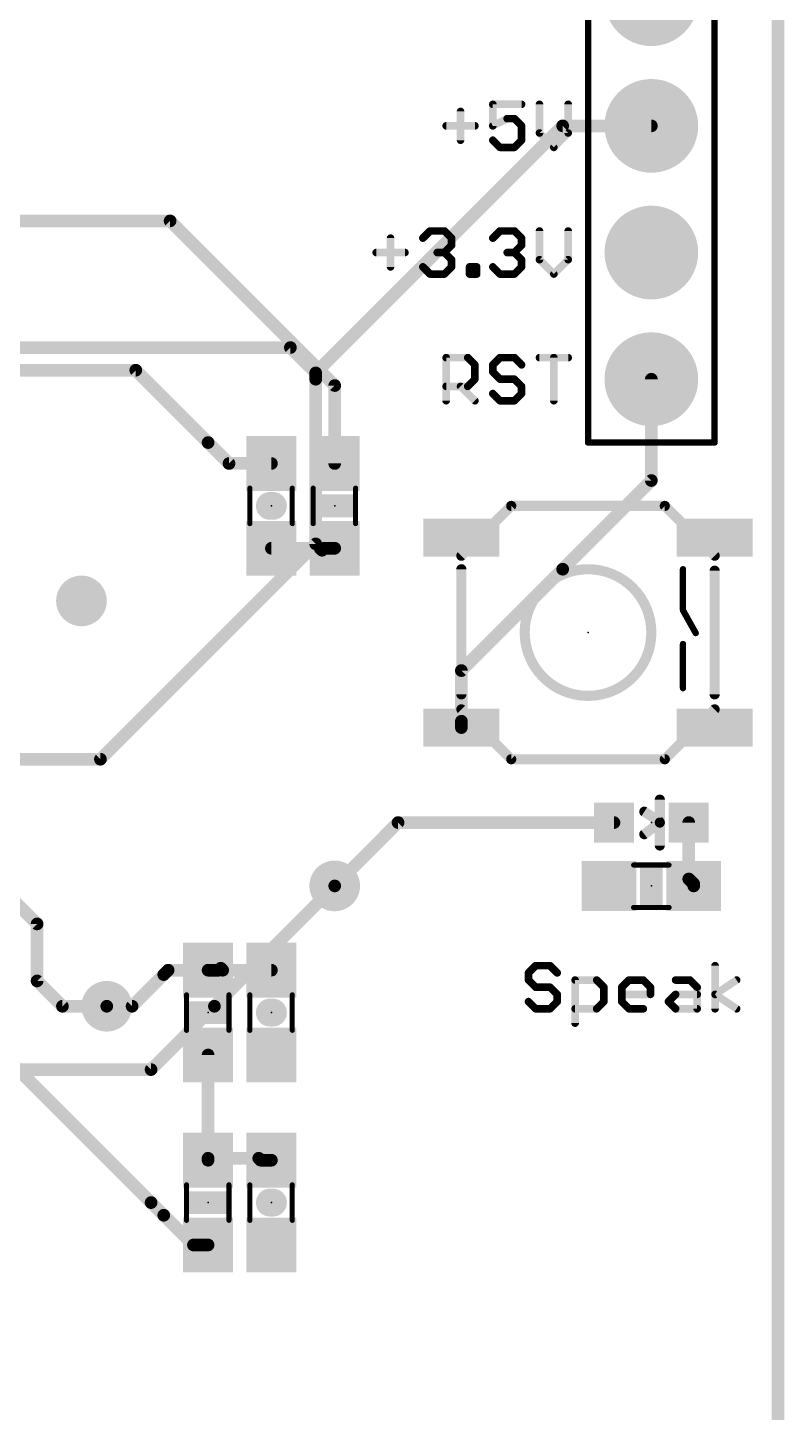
# Model space of a CAD drawing. Extents: x -0.1 to 53.5, y -15.6 to 62.5.
# Drawn here: x 38.29 to 53.47, y 3.41 to 31.18 of the extents above; entities that cross this region are included whole.
import ezdxf

# ---------------------------------------------------------------- set-up
doc = ezdxf.new("R2010")
doc.units = 0
for name, color, linetype in [('1', 12, 'CONTINUOUS'), ('16', 132, 'CONTINUOUS'), ('17', 110, 'CONTINUOUS'), ('18', 110, 'CONTINUOUS'), ('20', 53, 'CONTINUOUS'), ('21', 41, 'CONTINUOUS'), ('23', 53, 'CONTINUOUS'), ('51', 53, 'CONTINUOUS')]:
    doc.layers.add(name, color=color, linetype=linetype)

# ---------------------------------------------------------------- blocks, each defined once
blk = doc.blocks.new('RECT')
blk.add_solid([(-0.5, -0.5), (0.5, -0.5), (-0.5, 0.5), (0.5, 0.5)])
blk = doc.blocks.new('ROUNDP')
at = {"const_width": 0.5}
blk.add_lwpolyline([(0, -0.25, 1), (0, 0.25, 1), (0, -0.25)], format="xyb", dxfattribs=at)
blk = doc.blocks.new('ROUNDV')
at = {"const_width": 0.5}
blk.add_lwpolyline([(0, -0.25, 1), (0, 0.25, 1), (0, -0.25)], format="xyb", dxfattribs=at)

msp = doc.modelspace()

# ---------------------------------------------------------------- linework, layer by layer
at = {"layer": '1', "const_width": 0.254}
for points in [[(53.34, 57.15), (53.34, 2.54)], [(26.797, 27.305), (41.148, 27.305)], [(41.148, 27.305), (44.45, 24.003)], [(35.56, 24.31), (40.46, 24.31)], [(40.46, 24.31), (41.91, 22.86)], [(50.8, 22.098), (50.8, 24.13)], [(44.45, 24.003), (44.45, 22.44)], [(41.91, 22.86), (42.33, 22.44)], [(42.33, 22.44), (43.18, 22.44)], [(49.022, 20.32), (50.8, 22.098)], [(44.157, 20.74), (43.18, 20.74)], [(44.196, 20.701), (44.157, 20.74)], [(44.235, 20.74), (44.196, 20.701)], [(44.45, 20.74), (44.235, 20.74)], [(46.99, 18.288), (49.022, 20.32)], [(46.99, 17.272), (46.99, 18.288)], [(46.99, 17.145), (46.99, 17.272)], [(44.45, 13.97), (45.72, 15.24)], [(45.72, 15.24), (50.05, 15.24)], [(51.55, 14.109), (51.55, 15.24)], [(51.562, 14.097), (51.55, 14.109)], [(51.65, 14.009), (51.562, 14.097)], [(51.65, 13.97), (51.65, 14.009)], [(40.386, 11.557), (41.021, 12.192)], [(41.021, 12.192), (41.109, 12.28)], [(41.109, 12.28), (41.91, 12.28)], [(41.91, 12.28), (42.125, 12.28)], [(42.125, 12.28), (42.164, 12.319)], [(42.164, 12.319), (42.203, 12.28)], [(42.203, 12.28), (43.18, 12.28)], [(39.878, 11.557), (40.386, 11.557)], [(37.465, 10.922), (40.767, 7.62)], [(41.91, 8.509), (41.91, 10.58)], [(41.91, 8.47), (41.91, 8.509)], [(41.91, 8.509), (42.926, 8.509)], [(42.926, 8.509), (42.965, 8.47)], [(42.965, 8.47), (43.18, 8.47)], [(40.767, 7.62), (41.021, 7.366)], [(41.021, 7.366), (41.617, 6.77)], [(41.617, 6.77), (41.91, 6.77)]]:
    msp.add_lwpolyline(points, dxfattribs=at)
at = {"layer": '1', "const_width": 0.127}
for points in [[(41.1929, 27.3499, 1), (41.1031, 27.2601)], [(41.148, 27.2415, 1), (41.148, 27.3685)], [(40.5049, 24.3549, 1), (40.4151, 24.2651)], [(40.46, 24.2465, 1), (40.46, 24.3735)], [(50.8635, 24.13, 1), (50.7365, 24.13)], [(44.5135, 24.003, 1), (44.3865, 24.003)], [(44.4051, 23.9581, 1), (44.4949, 24.0479)], [(41.9549, 22.9049, 1), (41.8651, 22.8151)], [(41.8651, 22.8151, 1), (41.9549, 22.9049)], [(42.33, 22.5035, 1), (42.33, 22.3765)], [(42.2851, 22.3951, 1), (42.3749, 22.4849)], [(43.18, 22.3765, 1), (43.18, 22.5035)], [(44.3865, 22.44, 1), (44.5135, 22.44)], [(50.8449, 22.0531, 1), (50.7551, 22.1429)], [(50.7365, 22.098, 1), (50.8635, 22.098)], [(43.18, 20.8035, 1), (43.18, 20.6765)], [(44.2019, 20.7849, 1), (44.1121, 20.6951)], [(44.157, 20.6765, 1), (44.157, 20.8035)], [(44.235, 20.8035, 1), (44.235, 20.6765)], [(44.2799, 20.6951, 1), (44.1901, 20.7849)], [(44.45, 20.6765, 1), (44.45, 20.8035)], [(44.1511, 20.7459, 1), (44.2409, 20.6561)], [(44.1511, 20.6561, 1), (44.2409, 20.7459)], [(48.9771, 20.3649, 1), (49.0669, 20.2751)], [(49.0669, 20.2751, 1), (48.9771, 20.3649)], [(47.0535, 18.288, 1), (46.9265, 18.288)], [(46.9451, 18.3329, 1), (47.0349, 18.2431)], [(47.0535, 17.272, 1), (46.9265, 17.272)], [(46.9265, 17.272, 1), (47.0535, 17.272)], [(46.9265, 17.145, 1), (47.0535, 17.145)], [(45.72, 15.3035, 1), (45.72, 15.1765)], [(45.7649, 15.1951, 1), (45.6751, 15.2849)], [(50.05, 15.1765, 1), (50.05, 15.3035)], [(51.6135, 15.24, 1), (51.4865, 15.24)], [(51.5949, 14.1539, 1), (51.5051, 14.0641)], [(51.4865, 14.109, 1), (51.6135, 14.109)], [(51.6069, 14.1419, 1), (51.5171, 14.0521)], [(51.5171, 14.0521, 1), (51.6069, 14.1419)], [(44.4051, 14.0149, 1), (44.4949, 13.9251)], [(51.7135, 14.009, 1), (51.5865, 14.009)], [(51.5865, 13.97, 1), (51.7135, 13.97)], [(51.6051, 13.9641, 1), (51.6949, 14.0539)], [(40.9761, 12.2369, 1), (41.0659, 12.1471)], [(41.0659, 12.1471, 1), (40.9761, 12.2369)], [(41.109, 12.3435, 1), (41.109, 12.2165)], [(41.1539, 12.2351, 1), (41.0641, 12.3249)], [(41.91, 12.3435, 1), (41.91, 12.2165)], [(41.91, 12.2165, 1), (41.91, 12.3435)], [(42.0801, 12.3249, 1), (42.1699, 12.2351)], [(42.2089, 12.3639, 1), (42.1191, 12.2741)], [(42.2089, 12.2741, 1), (42.1191, 12.3639)], [(42.125, 12.2165, 1), (42.125, 12.3435)], [(42.203, 12.3435, 1), (42.203, 12.2165)], [(42.1581, 12.2351, 1), (42.2479, 12.3249)], [(43.18, 12.2165, 1), (43.18, 12.3435)], [(39.878, 11.6205, 1), (39.878, 11.4935)], [(40.3411, 11.6019, 1), (40.4309, 11.5121)], [(40.386, 11.4935, 1), (40.386, 11.6205)], [(41.9735, 10.58, 1), (41.8465, 10.58)], [(41.9735, 8.509, 1), (41.8465, 8.509)], [(41.91, 8.5725, 1), (41.91, 8.4455)], [(42.9709, 8.5539, 1), (42.8811, 8.4641)], [(42.926, 8.4455, 1), (42.926, 8.5725)], [(41.8465, 8.509, 1), (41.9735, 8.509)], [(41.8465, 8.47, 1), (41.9735, 8.47)], [(42.965, 8.5335, 1), (42.965, 8.4065)], [(42.9201, 8.4251, 1), (43.0099, 8.5149)], [(43.18, 8.4065, 1), (43.18, 8.5335)], [(40.8119, 7.6649, 1), (40.7221, 7.5751)], [(40.7221, 7.5751, 1), (40.8119, 7.6649)], [(41.0659, 7.4109, 1), (40.9761, 7.3211)], [(40.9761, 7.3211, 1), (41.0659, 7.4109)], [(41.617, 6.8335, 1), (41.617, 6.7065)], [(41.5721, 6.7251, 1), (41.6619, 6.8149)], [(41.91, 6.7065, 1), (41.91, 6.8335)]]:
    msp.add_lwpolyline(points, format="xyb", dxfattribs=at)
at = {"layer": '16', "const_width": 0.254}
for points in [[(53.34, 57.15), (53.34, 2.54)], [(44.069, 24.257), (49.022, 29.21)], [(49.022, 29.21), (50.8, 29.21)], [(43.561, 24.765), (23.622, 24.765)], [(44.069, 24.257), (43.561, 24.765)], [(44.069, 24.13), (44.069, 24.257)], [(44.069, 20.828), (44.069, 24.13)], [(39.751, 16.51), (44.069, 20.828)], [(34.29, 16.51), (39.751, 16.51)], [(37.465, 14.224), (38.481, 13.208)], [(42.037, 11.557), (44.45, 13.97)], [(38.481, 13.208), (38.481, 12.065)], [(38.481, 12.065), (38.989, 11.557)], [(38.989, 11.557), (39.878, 11.557)], [(40.767, 10.287), (42.037, 11.557)], [(28.448, 10.287), (40.767, 10.287)]]:
    msp.add_lwpolyline(points, dxfattribs=at)
at = {"layer": '16', "const_width": 0.127}
for points in [[(49.022, 29.2735, 1), (49.022, 29.1465)], [(49.0669, 29.1651, 1), (48.9771, 29.2549)], [(50.8, 29.1465, 1), (50.8, 29.2735)], [(43.6059, 24.8099, 1), (43.5161, 24.7201)], [(43.561, 24.7015, 1), (43.561, 24.8285)], [(44.1325, 24.257, 1), (44.0055, 24.257)], [(44.0241, 24.3019, 1), (44.1139, 24.2121)], [(44.1325, 24.13, 1), (44.0055, 24.13)], [(44.0055, 24.13, 1), (44.1325, 24.13)], [(44.0241, 24.2121, 1), (44.1139, 24.3019)], [(44.0055, 20.828, 1), (44.1325, 20.828)], [(44.1139, 20.7831, 1), (44.0241, 20.8729)], [(39.7061, 16.5549, 1), (39.7959, 16.4651)], [(39.751, 16.4465, 1), (39.751, 16.5735)], [(44.4949, 13.9251, 1), (44.4051, 14.0149)], [(38.5445, 13.208, 1), (38.4175, 13.208)], [(38.4361, 13.1631, 1), (38.5259, 13.2529)], [(38.5259, 12.1099, 1), (38.4361, 12.0201)], [(38.4175, 12.065, 1), (38.5445, 12.065)], [(38.989, 11.6205, 1), (38.989, 11.4935)], [(38.9441, 11.5121, 1), (39.0339, 11.6019)], [(39.878, 11.4935, 1), (39.878, 11.6205)], [(41.9921, 11.6019, 1), (42.0819, 11.5121)], [(42.0819, 11.5121, 1), (41.9921, 11.6019)], [(40.7221, 10.3319, 1), (40.8119, 10.2421)], [(40.767, 10.2235, 1), (40.767, 10.3505)]]:
    msp.add_lwpolyline(points, format="xyb", dxfattribs=at)
at = {"layer": '20', "const_width": 0.254}
msp.add_lwpolyline([(53.34, 57.15), (53.34, 2.54)], dxfattribs=at)
at = {"layer": '21'}
for points, const_width in [([(48.1971, 29.6425), (47.6209, 29.6425)], 0.1524), ([(47.6209, 29.6425), (47.6209, 29.2104)], 0.1524), ([(48.5564, 29.6425), (48.5564, 29.0663)], 0.1524), ([(49.1326, 29.0663), (49.1326, 29.6425)], 0.1524), ([(46.9735, 29.4985), (46.9735, 28.9223)], 0.1524), ([(47.6209, 29.2104), (47.909, 29.3544)], 0.1524), ([(47.909, 29.3544), (48.053, 29.3544)], 0.1524), ([(48.053, 29.3544), (48.1971, 29.2104)], 0.1524), ([(46.6853, 29.2104), (47.2616, 29.2104)], 0.1524), ([(48.1971, 29.2104), (48.1971, 28.9223)], 0.1524), ([(47.7649, 28.7782), (47.6209, 28.9223)], 0.1524), ([(48.1971, 28.9223), (48.053, 28.7782)], 0.1524), ([(48.5564, 29.0663), (48.8445, 28.7782)], 0.1524), ([(48.8445, 28.7782), (49.1326, 29.0663)], 0.1524), ([(48.053, 28.7782), (47.7649, 28.7782)], 0.1524), ([(45.5702, 26.9585), (45.5702, 26.3823)], 0.1524), ([(46.2176, 26.9585), (46.3616, 27.1025)], 0.1524), ([(46.3616, 27.1025), (46.6498, 27.1025)], 0.1524), ([(46.6498, 27.1025), (46.7938, 26.9585)], 0.1524), ([(46.7938, 26.9585), (46.7938, 26.8144)], 0.1524), ([(47.6209, 26.9585), (47.7649, 27.1025)], 0.1524), ([(47.7649, 27.1025), (48.053, 27.1025)], 0.1524), ([(48.053, 27.1025), (48.1971, 26.9585)], 0.1524), ([(48.1971, 26.9585), (48.1971, 26.8144)], 0.1524), ([(48.5564, 27.1025), (48.5564, 26.5263)], 0.1524), ([(49.1326, 26.5263), (49.1326, 27.1025)], 0.1524), ([(45.2821, 26.6704), (45.8583, 26.6704)], 0.1524), ([(46.6498, 26.6704), (46.5057, 26.6704)], 0.1524), ([(46.7938, 26.8144), (46.6498, 26.6704)], 0.1524), ([(46.6498, 26.6704), (46.7938, 26.5263)], 0.1524), ([(48.053, 26.6704), (47.909, 26.6704)], 0.1524), ([(48.1971, 26.8144), (48.053, 26.6704)], 0.1524), ([(48.053, 26.6704), (48.1971, 26.5263)], 0.1524), ([(46.3616, 26.2382), (46.2176, 26.3823)], 0.1524), ([(46.7938, 26.3823), (46.6498, 26.2382)], 0.1524), ([(46.7938, 26.5263), (46.7938, 26.3823)], 0.1524), ([(47.1531, 26.2382), (47.1531, 26.3823)], 0.1524), ([(47.1531, 26.3823), (47.2972, 26.3823)], 0.1524), ([(47.2972, 26.3823), (47.2972, 26.2382)], 0.1524), ([(47.7649, 26.2382), (47.6209, 26.3823)], 0.1524), ([(48.1971, 26.3823), (48.053, 26.2382)], 0.1524), ([(48.1971, 26.5263), (48.1971, 26.3823)], 0.1524), ([(48.5564, 26.5263), (48.8445, 26.2382)], 0.1524), ([(48.8445, 26.2382), (49.1326, 26.5263)], 0.1524), ([(46.6498, 26.2382), (46.3616, 26.2382)], 0.1524), ([(47.2972, 26.2382), (47.1531, 26.2382)], 0.1524), ([(48.053, 26.2382), (47.7649, 26.2382)], 0.1524), ([(46.6853, 23.6982), (46.6853, 24.5625)], 0.1524), ([(46.6853, 24.5625), (47.1175, 24.5625)], 0.1524), ([(47.1175, 24.5625), (47.2616, 24.4185)], 0.1524), ([(47.2616, 24.4185), (47.2616, 24.1304)], 0.1524), ([(47.7649, 24.5625), (47.6209, 24.4185)], 0.1524), ([(47.6209, 24.4185), (47.6209, 24.2744)], 0.1524), ([(48.053, 24.5625), (47.7649, 24.5625)], 0.1524), ([(48.1971, 24.4185), (48.053, 24.5625)], 0.1524), ([(48.5564, 24.5625), (49.1326, 24.5625)], 0.1524), ([(48.8445, 23.6982), (48.8445, 24.5625)], 0.1524), ([(47.2616, 24.1304), (47.1175, 23.9863)], 0.1524), ([(47.6209, 24.2744), (47.7649, 24.1304)], 0.1524), ([(47.7649, 24.1304), (48.053, 24.1304)], 0.1524), ([(48.053, 24.1304), (48.1971, 23.9863)], 0.1524), ([(47.1175, 23.9863), (46.6853, 23.9863)], 0.1524), ([(46.9735, 23.9863), (47.2616, 23.6982)], 0.1524), ([(47.7649, 23.6982), (47.6209, 23.8423)], 0.1524), ([(48.1971, 23.8423), (48.053, 23.6982)], 0.1524), ([(48.1971, 23.9863), (48.1971, 23.8423)], 0.1524), ([(48.053, 23.6982), (47.7649, 23.6982)], 0.1524), ([(43.1495, 21.59), (43.2105, 21.59)], 0.5588), ([(47.99, 21.59), (51.07, 21.59)], 0.2032), ([(46.99, 17.81), (46.99, 20.32)], 0.2032), ([(52.07, 20.29), (52.07, 17.81)], 0.2032), ([(51.07, 16.51), (47.99, 16.51)], 0.2032), ([(50.9546, 15.2654), (50.66, 15.4584)], 0.2032), ([(50.97, 15.7), (50.97, 15.24)], 0.2032), ([(50.97, 15.24), (50.66, 15.0062)], 0.2032), ([(50.97, 14.78), (50.97, 15.24)], 0.2032), ([(48.4803, 12.3705), (48.3362, 12.2265)], 0.1524), ([(48.3362, 12.2265), (48.3362, 12.0824)], 0.1524), ([(48.7684, 12.3705), (48.4803, 12.3705)], 0.1524), ([(48.9124, 12.2265), (48.7684, 12.3705)], 0.1524), ([(52.0783, 11.5062), (52.0783, 12.3705)], 0.1524), ([(48.3362, 12.0824), (48.4803, 11.9384)], 0.1524), ([(48.4803, 11.9384), (48.7684, 11.9384)], 0.1524), ([(48.7684, 11.9384), (48.9124, 11.7943)], 0.1524), ([(49.2717, 11.2181), (49.2717, 12.0824)], 0.1524), ([(49.2717, 12.0824), (49.7039, 12.0824)], 0.1524), ([(49.7039, 12.0824), (49.8479, 11.9384)], 0.1524), ([(49.8479, 11.9384), (49.8479, 11.6503)], 0.1524), ([(50.2072, 11.9384), (50.3513, 12.0824)], 0.1524), ([(50.2072, 11.6503), (50.2072, 11.9384)], 0.1524), ([(50.3513, 12.0824), (50.6394, 12.0824)], 0.1524), ([(50.6394, 12.0824), (50.7835, 11.9384)], 0.1524), ([(50.7835, 11.9384), (50.7835, 11.7943)], 0.1524), ([(51.2868, 12.0824), (51.5749, 12.0824)], 0.1524), ([(51.5749, 12.0824), (51.719, 11.9384)], 0.1524), ([(51.719, 11.9384), (51.719, 11.5062)], 0.1524), ([(52.0783, 11.7943), (52.5104, 12.0824)], 0.1524), ([(43.1495, 11.43), (43.2105, 11.43)], 0.5588), ([(48.4803, 11.5062), (48.3362, 11.6503)], 0.1524), ([(48.9124, 11.6503), (48.7684, 11.5062)], 0.1524), ([(48.9124, 11.7943), (48.9124, 11.6503)], 0.1524), ([(49.8479, 11.6503), (49.7039, 11.5062)], 0.1524), ([(50.7835, 11.7943), (50.2072, 11.7943)], 0.1524), ([(50.3513, 11.5062), (50.2072, 11.6503)], 0.1524), ([(51.1428, 11.6503), (51.2868, 11.7943)], 0.1524), ([(51.2868, 11.5062), (51.1428, 11.6503)], 0.1524), ([(51.2868, 11.7943), (51.719, 11.7943)], 0.1524), ([(52.5104, 11.5062), (52.0783, 11.7943)], 0.1524), ([(48.7684, 11.5062), (48.4803, 11.5062)], 0.1524), ([(49.7039, 11.5062), (49.2717, 11.5062)], 0.1524), ([(50.6394, 11.5062), (50.3513, 11.5062)], 0.1524), ([(51.719, 11.5062), (51.2868, 11.5062)], 0.1524), ([(43.1495, 7.62), (43.2105, 7.62)], 0.5588)]:
    msp.add_lwpolyline(points, dxfattribs=dict(at, const_width=const_width))
for points, const_width in [([(47.6209, 29.6806, 1), (47.6209, 29.6044)], 0.0762), ([(47.659, 29.6425, 1), (47.5828, 29.6425)], 0.0762), ([(48.1971, 29.6044, 1), (48.1971, 29.6806)], 0.0762), ([(48.5945, 29.6425, 1), (48.5183, 29.6425)], 0.0762), ([(49.1707, 29.6425, 1), (49.0945, 29.6425)], 0.0762), ([(47.0116, 29.4985, 1), (46.9354, 29.4985)], 0.0762), ([(47.909, 29.3925, 1), (47.909, 29.3163)], 0.0762), ([(47.926, 29.3203, 1), (47.8919, 29.3885)], 0.0762), ([(48.08, 29.3814, 1), (48.0261, 29.3275)], 0.0762), ([(48.053, 29.3163, 1), (48.053, 29.3925)], 0.0762), ([(46.6853, 29.2485, 1), (46.6853, 29.1723)], 0.0762), ([(47.2616, 29.1723, 1), (47.2616, 29.2485)], 0.0762), ([(47.6038, 29.2444, 1), (47.6379, 29.1763)], 0.0762), ([(47.5828, 29.2104, 1), (47.659, 29.2104)], 0.0762), ([(48.2352, 29.2104, 1), (48.159, 29.2104)], 0.0762), ([(48.1701, 29.1834, 1), (48.224, 29.2373)], 0.0762), ([(46.9354, 28.9223, 1), (47.0116, 28.9223)], 0.0762), ([(47.6478, 28.9492, 1), (47.5939, 28.8953)], 0.0762), ([(48.159, 28.9223, 1), (48.2352, 28.9223)], 0.0762), ([(48.224, 28.8953, 1), (48.1701, 28.9492)], 0.0762), ([(48.5833, 29.0933, 1), (48.5294, 29.0394)], 0.0762), ([(48.5183, 29.0663, 1), (48.5945, 29.0663)], 0.0762), ([(49.0945, 29.0663, 1), (49.1707, 29.0663)], 0.0762), ([(49.1595, 29.0394, 1), (49.1057, 29.0933)], 0.0762), ([(47.7649, 28.8163, 1), (47.7649, 28.7401)], 0.0762), ([(47.738, 28.7513, 1), (47.7919, 28.8051)], 0.0762), ([(48.0261, 28.8051, 1), (48.08, 28.7513)], 0.0762), ([(48.053, 28.7401, 1), (48.053, 28.8163)], 0.0762), ([(48.8176, 28.8051, 1), (48.8714, 28.7513)], 0.0762), ([(48.8176, 28.7513, 1), (48.8714, 28.8051)], 0.0762), ([(45.6083, 26.9585, 1), (45.5321, 26.9585)], 0.0762), ([(46.1906, 26.9854, 1), (46.2445, 26.9315)], 0.0762), ([(46.3616, 27.1406, 1), (46.3616, 27.0644)], 0.0762), ([(46.3886, 27.0756, 1), (46.3347, 27.1295)], 0.0762), ([(46.6767, 27.1295, 1), (46.6228, 27.0756)], 0.0762), ([(46.6498, 27.0644, 1), (46.6498, 27.1406)], 0.0762), ([(46.8319, 26.9585, 1), (46.7557, 26.9585)], 0.0762), ([(46.7669, 26.9315, 1), (46.8207, 26.9854)], 0.0762), ([(47.5939, 26.9854, 1), (47.6478, 26.9315)], 0.0762), ([(47.7649, 27.1406, 1), (47.7649, 27.0644)], 0.0762), ([(47.7919, 27.0756, 1), (47.738, 27.1295)], 0.0762), ([(48.08, 27.1295, 1), (48.0261, 27.0756)], 0.0762), ([(48.053, 27.0644, 1), (48.053, 27.1406)], 0.0762), ([(48.2352, 26.9585, 1), (48.159, 26.9585)], 0.0762), ([(48.1701, 26.9315, 1), (48.224, 26.9854)], 0.0762), ([(48.5945, 27.1025, 1), (48.5183, 27.1025)], 0.0762), ([(49.1707, 27.1025, 1), (49.0945, 27.1025)], 0.0762), ([(45.2821, 26.7085, 1), (45.2821, 26.6323)], 0.0762), ([(45.8583, 26.6323, 1), (45.8583, 26.7085)], 0.0762), ([(46.5057, 26.7085, 1), (46.5057, 26.6323)], 0.0762), ([(46.6767, 26.6973, 1), (46.6228, 26.6434)], 0.0762), ([(46.6228, 26.6973, 1), (46.6767, 26.6434)], 0.0762), ([(46.6498, 26.6323, 1), (46.6498, 26.7085)], 0.0762), ([(46.7557, 26.8144, 1), (46.8319, 26.8144)], 0.0762), ([(46.8207, 26.7875, 1), (46.7669, 26.8414)], 0.0762), ([(47.909, 26.7085, 1), (47.909, 26.6323)], 0.0762), ([(48.08, 26.6973, 1), (48.0261, 26.6434)], 0.0762), ([(48.0261, 26.6973, 1), (48.08, 26.6434)], 0.0762), ([(48.053, 26.6323, 1), (48.053, 26.7085)], 0.0762), ([(48.159, 26.8144, 1), (48.2352, 26.8144)], 0.0762), ([(48.224, 26.7875, 1), (48.1701, 26.8414)], 0.0762), ([(45.5321, 26.3823, 1), (45.6083, 26.3823)], 0.0762), ([(46.2445, 26.4092, 1), (46.1906, 26.3553)], 0.0762), ([(46.8319, 26.5263, 1), (46.7557, 26.5263)], 0.0762), ([(46.7557, 26.3823, 1), (46.8319, 26.3823)], 0.0762), ([(46.7669, 26.4994, 1), (46.8207, 26.5533)], 0.0762), ([(46.8207, 26.3553, 1), (46.7669, 26.4092)], 0.0762), ([(47.1912, 26.3823, 1), (47.115, 26.3823)], 0.0762), ([(47.1531, 26.4204, 1), (47.1531, 26.3442)], 0.0762), ([(47.3353, 26.3823, 1), (47.2591, 26.3823)], 0.0762), ([(47.2972, 26.3442, 1), (47.2972, 26.4204)], 0.0762), ([(47.6478, 26.4092, 1), (47.5939, 26.3553)], 0.0762), ([(48.2352, 26.5263, 1), (48.159, 26.5263)], 0.0762), ([(48.159, 26.3823, 1), (48.2352, 26.3823)], 0.0762), ([(48.1701, 26.4994, 1), (48.224, 26.5533)], 0.0762), ([(48.224, 26.3553, 1), (48.1701, 26.4092)], 0.0762), ([(48.5833, 26.5533, 1), (48.5294, 26.4994)], 0.0762), ([(48.5183, 26.5263, 1), (48.5945, 26.5263)], 0.0762), ([(49.0945, 26.5263, 1), (49.1707, 26.5263)], 0.0762), ([(49.1595, 26.4994, 1), (49.1057, 26.5533)], 0.0762), ([(46.3616, 26.2763, 1), (46.3616, 26.2001)], 0.0762), ([(46.3347, 26.2113, 1), (46.3886, 26.2651)], 0.0762), ([(46.6228, 26.2651, 1), (46.6767, 26.2113)], 0.0762), ([(46.6498, 26.2001, 1), (46.6498, 26.2763)], 0.0762), ([(47.1531, 26.2763, 1), (47.1531, 26.2001)], 0.0762), ([(47.115, 26.2382, 1), (47.1912, 26.2382)], 0.0762), ([(47.2591, 26.2382, 1), (47.3353, 26.2382)], 0.0762), ([(47.2972, 26.2001, 1), (47.2972, 26.2763)], 0.0762), ([(47.7649, 26.2763, 1), (47.7649, 26.2001)], 0.0762), ([(47.738, 26.2113, 1), (47.7919, 26.2651)], 0.0762), ([(48.0261, 26.2651, 1), (48.08, 26.2113)], 0.0762), ([(48.053, 26.2001, 1), (48.053, 26.2763)], 0.0762), ([(48.8175, 26.2651, 1), (48.8714, 26.2113)], 0.0762), ([(48.8175, 26.2113, 1), (48.8714, 26.2651)], 0.0762), ([(46.7234, 24.5625, 1), (46.6472, 24.5625)], 0.0762), ([(46.6853, 24.6006, 1), (46.6853, 24.5244)], 0.0762), ([(47.1445, 24.5895, 1), (47.0906, 24.5356)], 0.0762), ([(47.1175, 24.5244, 1), (47.1175, 24.6006)], 0.0762), ([(47.2997, 24.4185, 1), (47.2235, 24.4185)], 0.0762), ([(47.2346, 24.3915, 1), (47.2885, 24.4454)], 0.0762), ([(47.5939, 24.4454, 1), (47.6478, 24.3915)], 0.0762), ([(47.659, 24.4185, 1), (47.5828, 24.4185)], 0.0762), ([(47.7649, 24.6006, 1), (47.7649, 24.5244)], 0.0762), ([(47.7919, 24.5356, 1), (47.738, 24.5895)], 0.0762), ([(48.08, 24.5895, 1), (48.0261, 24.5356)], 0.0762), ([(48.053, 24.5244, 1), (48.053, 24.6006)], 0.0762), ([(48.1701, 24.3915, 1), (48.224, 24.4454)], 0.0762), ([(48.5564, 24.6006, 1), (48.5564, 24.5244)], 0.0762), ([(48.8826, 24.5625, 1), (48.8064, 24.5625)], 0.0762), ([(49.1326, 24.5244, 1), (49.1326, 24.6006)], 0.0762), ([(47.2235, 24.1304, 1), (47.2997, 24.1304)], 0.0762), ([(47.2885, 24.1034, 1), (47.2346, 24.1573)], 0.0762), ([(47.6478, 24.3014, 1), (47.5939, 24.2475)], 0.0762), ([(47.5828, 24.2744, 1), (47.659, 24.2744)], 0.0762), ([(47.7649, 24.1685, 1), (47.7649, 24.0923)], 0.0762), ([(47.738, 24.1034, 1), (47.7919, 24.1573)], 0.0762), ([(48.08, 24.1573, 1), (48.0261, 24.1034)], 0.0762), ([(48.053, 24.0923, 1), (48.053, 24.1685)], 0.0762), ([(46.6853, 24.0244, 1), (46.6853, 23.9482)], 0.0762), ([(47.0004, 24.0133, 1), (46.9465, 23.9594)], 0.0762), ([(47.0906, 24.0133, 1), (47.1445, 23.9594)], 0.0762), ([(47.1175, 23.9482, 1), (47.1175, 24.0244)], 0.0762), ([(47.6478, 23.8692, 1), (47.5939, 23.8153)], 0.0762), ([(48.2352, 23.9863, 1), (48.159, 23.9863)], 0.0762), ([(48.159, 23.8423, 1), (48.2352, 23.8423)], 0.0762), ([(48.1701, 23.9594, 1), (48.224, 24.0133)], 0.0762), ([(48.224, 23.8153, 1), (48.1701, 23.8692)], 0.0762), ([(46.6472, 23.6982, 1), (46.7234, 23.6982)], 0.0762), ([(47.2346, 23.6713, 1), (47.2885, 23.7251)], 0.0762), ([(47.7649, 23.7363, 1), (47.7649, 23.6601)], 0.0762), ([(47.738, 23.6713, 1), (47.7919, 23.7251)], 0.0762), ([(48.0261, 23.7251, 1), (48.08, 23.6713)], 0.0762), ([(48.053, 23.6601, 1), (48.053, 23.7363)], 0.0762), ([(48.8064, 23.6982, 1), (48.8826, 23.6982)], 0.0762), ([(43.1495, 21.7297, 1), (43.1495, 21.4503)], 0.2794), ([(43.2105, 21.4503, 1), (43.2105, 21.7297)], 0.2794), ([(47.99, 21.6408, 1), (47.99, 21.5392)], 0.1016), ([(51.07, 21.5392, 1), (51.07, 21.6408)], 0.1016), ([(47.0408, 20.32, 1), (46.9392, 20.32)], 0.1016), ([(49.53, 17.78, 1), (49.53, 20.32, 1), (49.53, 17.78)], 0.2032), ([(52.1208, 20.29, 1), (52.0192, 20.29)], 0.1016), ([(46.9392, 17.81, 1), (47.0408, 17.81)], 0.1016), ([(52.0192, 17.81, 1), (52.1208, 17.81)], 0.1016), ([(47.99, 16.5608, 1), (47.99, 16.4592)], 0.1016), ([(51.07, 16.4592, 1), (51.07, 16.5608)], 0.1016), ([(50.6878, 15.5009, 1), (50.6322, 15.4159)], 0.1016), ([(51.0208, 15.7, 1), (50.9192, 15.7)], 0.1016), ([(51.0208, 15.24, 1), (50.9192, 15.24)], 0.1016), ([(50.9192, 15.24, 1), (51.0208, 15.24)], 0.1016), ([(50.9268, 15.2229, 1), (50.9824, 15.3079)], 0.1016), ([(51.0006, 15.1994, 1), (50.9394, 15.2806)], 0.1016), ([(50.6294, 15.0468, 1), (50.6906, 14.9656)], 0.1016), ([(50.9192, 14.78, 1), (51.0208, 14.78)], 0.1016), ([(48.3743, 12.2265, 1), (48.2981, 12.2265)], 0.0762), ([(48.3093, 12.2534, 1), (48.3631, 12.1995)], 0.0762), ([(48.4803, 12.4086, 1), (48.4803, 12.3324)], 0.0762), ([(48.5072, 12.3436, 1), (48.4533, 12.3975)], 0.0762), ([(48.7953, 12.3975, 1), (48.7414, 12.3436)], 0.0762), ([(48.7684, 12.3324, 1), (48.7684, 12.4086)], 0.0762), ([(48.8855, 12.1995, 1), (48.9394, 12.2534)], 0.0762), ([(52.1164, 12.3705, 1), (52.0402, 12.3705)], 0.0762), ([(48.3631, 12.1094, 1), (48.3093, 12.0555)], 0.0762), ([(48.2981, 12.0824, 1), (48.3743, 12.0824)], 0.0762), ([(48.4803, 11.9765, 1), (48.4803, 11.9003)], 0.0762), ([(48.4533, 11.9114, 1), (48.5072, 11.9653)], 0.0762), ([(48.7953, 11.9653, 1), (48.7414, 11.9114)], 0.0762), ([(48.7684, 11.9003, 1), (48.7684, 11.9765)], 0.0762), ([(49.3098, 12.0824, 1), (49.2336, 12.0824)], 0.0762), ([(49.2717, 12.1205, 1), (49.2717, 12.0443)], 0.0762), ([(49.7308, 12.1094, 1), (49.6769, 12.0555)], 0.0762), ([(49.7039, 12.0443, 1), (49.7039, 12.1205)], 0.0762), ([(49.886, 11.9384, 1), (49.8098, 11.9384)], 0.0762), ([(49.821, 11.9114, 1), (49.8749, 11.9653)], 0.0762), ([(50.2453, 11.9384, 1), (50.1691, 11.9384)], 0.0762), ([(50.1803, 11.9653, 1), (50.2342, 11.9114)], 0.0762), ([(50.3513, 12.1205, 1), (50.3513, 12.0443)], 0.0762), ([(50.3782, 12.0555, 1), (50.3244, 12.1094)], 0.0762), ([(50.6663, 12.1094, 1), (50.6125, 12.0555)], 0.0762), ([(50.6394, 12.0443, 1), (50.6394, 12.1205)], 0.0762), ([(50.8216, 11.9384, 1), (50.7454, 11.9384)], 0.0762), ([(50.7565, 11.9114, 1), (50.8104, 11.9653)], 0.0762), ([(51.2868, 12.1205, 1), (51.2868, 12.0443)], 0.0762), ([(51.6019, 12.1094, 1), (51.548, 12.0555)], 0.0762), ([(51.5749, 12.0443, 1), (51.5749, 12.1205)], 0.0762), ([(51.7571, 11.9384, 1), (51.6809, 11.9384)], 0.0762), ([(51.692, 11.9114, 1), (51.7459, 11.9653)], 0.0762), ([(52.5316, 12.0507, 1), (52.4893, 12.1141)], 0.0762), ([(43.1495, 11.5697, 1), (43.1495, 11.2903)], 0.2794), ([(43.2105, 11.2903, 1), (43.2105, 11.5697)], 0.2794), ([(48.3631, 11.6772, 1), (48.3093, 11.6233)], 0.0762), ([(48.9505, 11.7943, 1), (48.8743, 11.7943)], 0.0762), ([(48.8743, 11.6503, 1), (48.9505, 11.6503)], 0.0762), ([(48.8855, 11.7674, 1), (48.9394, 11.8213)], 0.0762), ([(48.9394, 11.6233, 1), (48.8855, 11.6772)], 0.0762), ([(49.8098, 11.6503, 1), (49.886, 11.6503)], 0.0762), ([(49.8749, 11.6233, 1), (49.821, 11.6772)], 0.0762), ([(50.2072, 11.8324, 1), (50.2072, 11.7562)], 0.0762), ([(50.2342, 11.6772, 1), (50.1803, 11.6233)], 0.0762), ([(50.1691, 11.6503, 1), (50.2453, 11.6503)], 0.0762), ([(50.7454, 11.7943, 1), (50.8216, 11.7943)], 0.0762), ([(50.7835, 11.7562, 1), (50.7835, 11.8324)], 0.0762), ([(51.1697, 11.6772, 1), (51.1158, 11.6233)], 0.0762), ([(51.1158, 11.6772, 1), (51.1697, 11.6233)], 0.0762), ([(51.2868, 11.8324, 1), (51.2868, 11.7562)], 0.0762), ([(51.3138, 11.7674, 1), (51.2599, 11.8213)], 0.0762), ([(51.719, 11.7562, 1), (51.719, 11.8324)], 0.0762), ([(52.0994, 11.826, 1), (52.0571, 11.7626)], 0.0762), ([(52.0571, 11.826, 1), (52.0994, 11.7626)], 0.0762), ([(48.4803, 11.5443, 1), (48.4803, 11.4681)], 0.0762), ([(48.4533, 11.4793, 1), (48.5072, 11.5331)], 0.0762), ([(48.7414, 11.5331, 1), (48.7953, 11.4793)], 0.0762), ([(48.7684, 11.4681, 1), (48.7684, 11.5443)], 0.0762), ([(49.2717, 11.5443, 1), (49.2717, 11.4681)], 0.0762), ([(49.6769, 11.5331, 1), (49.7308, 11.4793)], 0.0762), ([(49.7039, 11.4681, 1), (49.7039, 11.5443)], 0.0762), ([(50.3513, 11.5443, 1), (50.3513, 11.4681)], 0.0762), ([(50.3244, 11.4793, 1), (50.3782, 11.5331)], 0.0762), ([(50.6394, 11.4681, 1), (50.6394, 11.5443)], 0.0762), ([(51.2868, 11.5443, 1), (51.2868, 11.4681)], 0.0762), ([(51.2599, 11.4793, 1), (51.3138, 11.5331)], 0.0762), ([(51.6809, 11.5062, 1), (51.7571, 11.5062)], 0.0762), ([(51.719, 11.4681, 1), (51.719, 11.5443)], 0.0762), ([(52.0402, 11.5062, 1), (52.1164, 11.5062)], 0.0762), ([(52.4893, 11.4745, 1), (52.5316, 11.5379)], 0.0762), ([(49.2336, 11.2181, 1), (49.3098, 11.2181)], 0.0762), ([(43.1495, 7.7597, 1), (43.1495, 7.4803)], 0.2794), ([(43.2105, 7.4803, 1), (43.2105, 7.7597)], 0.2794)]:
    msp.add_lwpolyline(points, format="xyb", dxfattribs=dict(at, const_width=const_width))
at = {"layer": '23'}
for p in [(43.18, 21.59), (44.45, 21.59), (49.53, 19.05), (50.8, 15.24), (50.8, 13.97), (41.91, 11.43), (43.18, 11.43), (41.91, 7.62), (43.18, 7.62)]:
    msp.add_point(p, dxfattribs=at)
at = {"layer": '51'}
for points, const_width in [([(53.34, 2.54), (53.34, 57.15)], 0.254), ([(49.53, 38.1), (49.53, 22.86)], 0.127), ([(52.07, 22.86), (52.07, 38.1)], 0.127), ([(49.53, 22.86), (52.07, 22.86)], 0.127), ([(42.748, 21.234), (42.748, 21.946)], 0.1016), ([(43.599, 21.234), (43.599, 21.946)], 0.1016), ([(44.018, 21.234), (44.018, 21.946)], 0.1016), ([(44.869, 21.234), (44.869, 21.946)], 0.1016), ([(46.99, 20.59), (47.99, 21.59)], 0.2032), ([(51.07, 21.59), (52.07, 20.59)], 0.2032), ([(51.435, 20.32), (51.435, 19.495)], 0.127), ([(51.435, 19.495), (51.69, 19.04)], 0.127), ([(51.435, 18.82), (51.435, 17.935)], 0.127), ([(47.99, 16.51), (46.99, 17.51)], 0.2032), ([(52.07, 17.51), (51.07, 16.51)], 0.2032), ([(51.156, 14.389), (50.444, 14.389)], 0.1016), ([(51.156, 13.538), (50.444, 13.538)], 0.1016), ([(41.478, 11.074), (41.478, 11.786)], 0.1016), ([(42.329, 11.074), (42.329, 11.786)], 0.1016), ([(42.748, 11.074), (42.748, 11.786)], 0.1016), ([(43.599, 11.074), (43.599, 11.786)], 0.1016), ([(41.478, 7.264), (41.478, 7.976)], 0.1016), ([(42.329, 7.264), (42.329, 7.976)], 0.1016), ([(42.748, 7.264), (42.748, 7.976)], 0.1016), ([(43.599, 7.264), (43.599, 7.976)], 0.1016)]:
    msp.add_lwpolyline(points, dxfattribs=dict(at, const_width=const_width))
for points, const_width in [([(49.4982, 22.86, 1), (49.5618, 22.86)], 0.0635), ([(49.53, 22.8917, 1), (49.53, 22.8283)], 0.0635), ([(52.0382, 22.86, 1), (52.1018, 22.86)], 0.0635), ([(52.07, 22.8283, 1), (52.07, 22.8917)], 0.0635), ([(42.7734, 21.946, 1), (42.7226, 21.946)], 0.0508), ([(43.6244, 21.946, 1), (43.5736, 21.946)], 0.0508), ([(44.0434, 21.946, 1), (43.9926, 21.946)], 0.0508), ([(44.8944, 21.946, 1), (44.8436, 21.946)], 0.0508), ([(48.0259, 21.5541, 1), (47.9541, 21.6259)], 0.1016), ([(51.1059, 21.6259, 1), (51.0341, 21.5541)], 0.1016), ([(42.7226, 21.234, 1), (42.7734, 21.234)], 0.0508), ([(43.5736, 21.234, 1), (43.6244, 21.234)], 0.0508), ([(43.9926, 21.234, 1), (44.0434, 21.234)], 0.0508), ([(44.8436, 21.234, 1), (44.8944, 21.234)], 0.0508), ([(46.9541, 20.6259, 1), (47.0259, 20.5541)], 0.1016), ([(52.0341, 20.5541, 1), (52.1059, 20.6259)], 0.1016), ([(51.4668, 20.32, 1), (51.4032, 20.32)], 0.0635), ([(51.4032, 19.495, 1), (51.4668, 19.495)], 0.0635), ([(51.4627, 19.5105, 1), (51.4073, 19.4795)], 0.0635), ([(51.4668, 18.82, 1), (51.4032, 18.82)], 0.0635), ([(51.6623, 19.0245, 1), (51.7177, 19.0555)], 0.0635), ([(51.4032, 17.935, 1), (51.4668, 17.935)], 0.0635), ([(47.0259, 17.5459, 1), (46.9541, 17.4741)], 0.1016), ([(52.1059, 17.4741, 1), (52.0341, 17.5459)], 0.1016), ([(47.9541, 16.4741, 1), (48.0259, 16.5459)], 0.1016), ([(51.0341, 16.5459, 1), (51.1059, 16.4741)], 0.1016), ([(50.444, 14.4144, 1), (50.444, 14.3636)], 0.0508), ([(51.156, 14.3636, 1), (51.156, 14.4144)], 0.0508), ([(50.444, 13.5634, 1), (50.444, 13.5126)], 0.0508), ([(51.156, 13.5126, 1), (51.156, 13.5634)], 0.0508), ([(41.5034, 11.786, 1), (41.4526, 11.786)], 0.0508), ([(42.3544, 11.786, 1), (42.3036, 11.786)], 0.0508), ([(42.7734, 11.786, 1), (42.7226, 11.786)], 0.0508), ([(43.6244, 11.786, 1), (43.5736, 11.786)], 0.0508), ([(41.4526, 11.074, 1), (41.5034, 11.074)], 0.0508), ([(42.3036, 11.074, 1), (42.3544, 11.074)], 0.0508), ([(42.7226, 11.074, 1), (42.7734, 11.074)], 0.0508), ([(43.5736, 11.074, 1), (43.6244, 11.074)], 0.0508), ([(41.5034, 7.976, 1), (41.4526, 7.976)], 0.0508), ([(42.3544, 7.976, 1), (42.3036, 7.976)], 0.0508), ([(42.7734, 7.976, 1), (42.7226, 7.976)], 0.0508), ([(43.6244, 7.976, 1), (43.5736, 7.976)], 0.0508), ([(41.4526, 7.264, 1), (41.5034, 7.264)], 0.0508), ([(42.3036, 7.264, 1), (42.3544, 7.264)], 0.0508), ([(42.7226, 7.264, 1), (42.7734, 7.264)], 0.0508), ([(43.5736, 7.264, 1), (43.6244, 7.264)], 0.0508)]:
    msp.add_lwpolyline(points, format="xyb", dxfattribs=dict(at, const_width=const_width))

# ---------------------------------------------------------------- block references
at = {"layer": '1', "xscale": 1.1}
for p, rotation in [((43.18, 22.44), 90), ((44.45, 22.44), 90), ((43.18, 20.74), 90), ((44.45, 20.74), 90), ((49.95, 13.97), 180), ((51.65, 13.97), 180), ((41.91, 12.28), 90), ((43.18, 12.28), 90), ((41.91, 10.58), 90), ((43.18, 10.58), 90), ((41.91, 8.47), 90), ((43.18, 8.47), 90), ((41.91, 6.77), 90), ((43.18, 6.77), 90)]:
    msp.add_blockref('RECT', p, dxfattribs=dict(at, rotation=rotation))
at = {"layer": '1'}
for p, xscale, yscale, rotation in [((46.99, 20.955), 0.762, 1.524, 90), ((52.07, 20.955), 0.762, 1.524, 90), ((46.99, 17.145), 0.762, 1.524, 90), ((52.07, 17.145), 0.762, 1.524, 90), ((50.05, 15.24), 0.8, 0.8, 270), ((51.55, 15.24), 0.8, 0.8, 270)]:
    msp.add_blockref('RECT', p, dxfattribs=dict(at, xscale=xscale, yscale=yscale, rotation=rotation))
at = {"layer": '17', "xscale": 1.8796, "yscale": 1.8796, "rotation": 90}
for p in [(50.8, 31.75), (50.8, 31.75), (50.8, 29.21), (50.8, 29.21), (50.8, 26.67), (50.8, 26.67), (50.8, 24.13), (50.8, 24.13)]:
    msp.add_blockref('ROUNDP', p, dxfattribs=at)
at = {"layer": '18', "xscale": 1.016, "yscale": 1.016}
for p in [(39.37, 19.685), (39.37, 19.685), (44.45, 13.97), (44.45, 13.97), (39.878, 11.557), (39.878, 11.557)]:
    msp.add_blockref('ROUNDV', p, dxfattribs=at)
at = {"layer": '21', "xscale": 0.4572, "yscale": 0.762}
for p, rotation in [((44.45, 21.59), 90), ((50.8, 13.97), 180), ((41.91, 11.43), 90), ((41.91, 7.62), 90)]:
    msp.add_blockref('RECT', p, dxfattribs=dict(at, rotation=rotation))
at = {"layer": '51', "xscale": 0.5001, "yscale": 0.95}
for p, rotation in [((43.1749, 22.1702), 90), ((44.4449, 22.1702), 90), ((43.1749, 21.0019), 90), ((44.4449, 21.0019), 90), ((50.2198, 13.9649), 180), ((51.3882, 13.9649), 180), ((41.9049, 12.0103), 90), ((43.1749, 12.0103), 90), ((41.9049, 10.8419), 90), ((43.1749, 10.8419), 90), ((41.9049, 8.2003), 90), ((43.1749, 8.2003), 90), ((41.9049, 7.0319), 90), ((43.1749, 7.0319), 90)]:
    msp.add_blockref('RECT', p, dxfattribs=dict(at, rotation=rotation))

doc.saveas('drawing.dxf')
